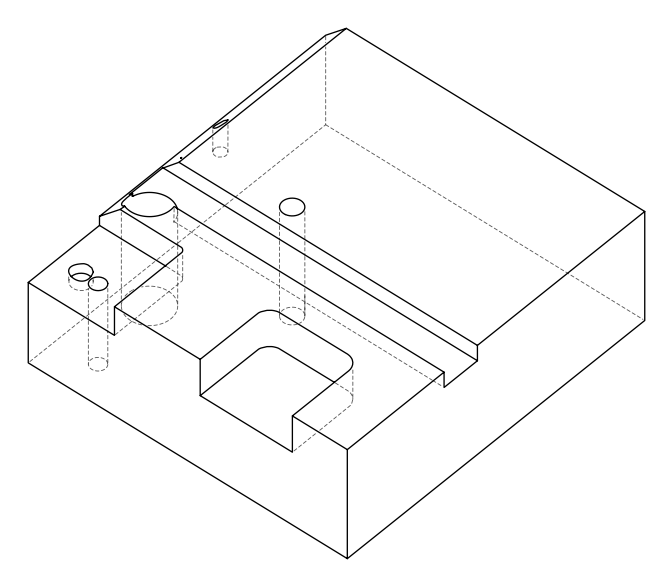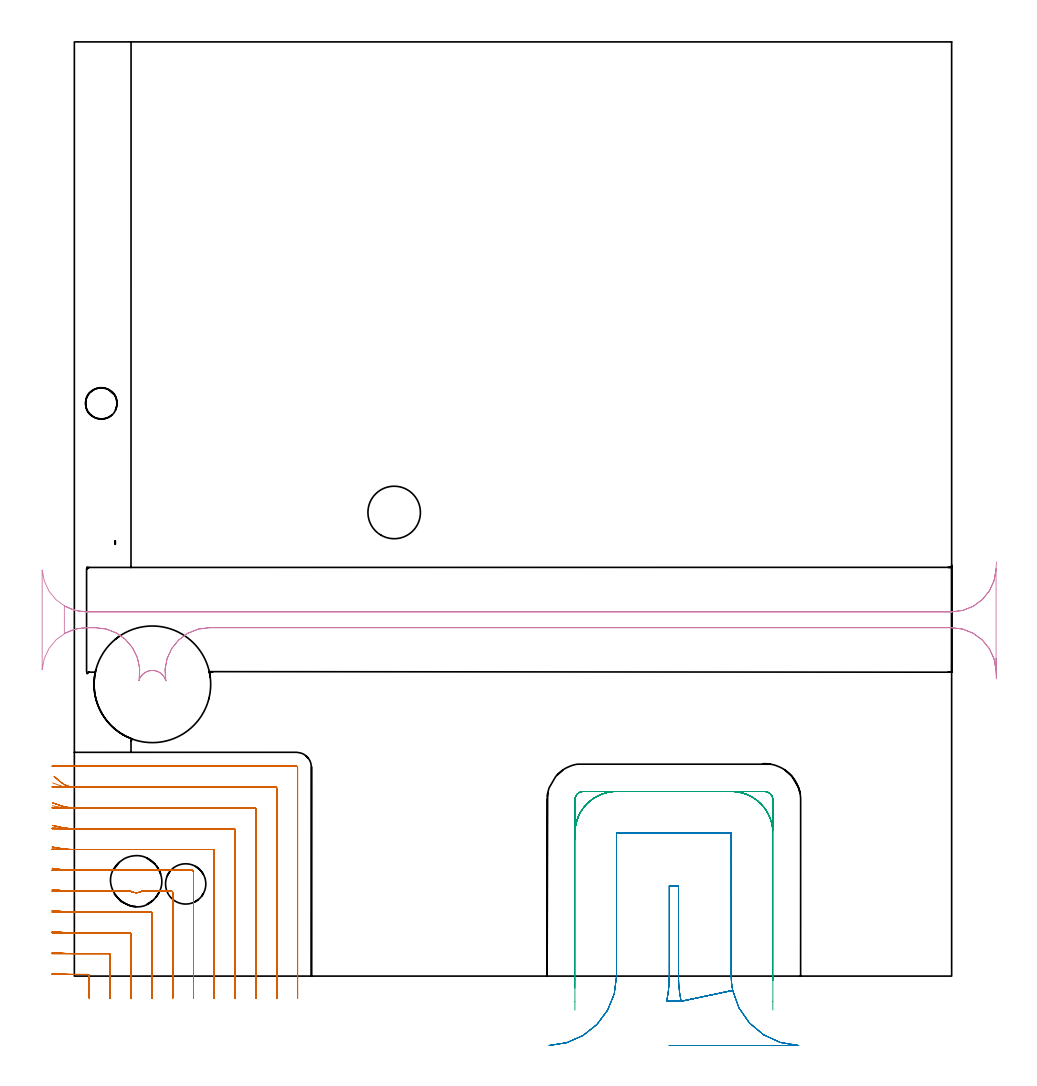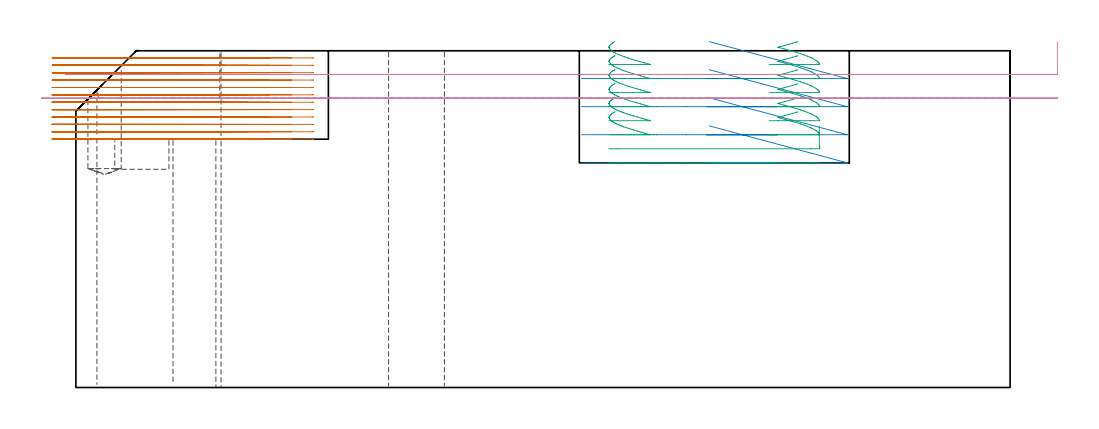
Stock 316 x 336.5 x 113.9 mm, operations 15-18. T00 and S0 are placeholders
(PLAN: 18 operations, 14 tool changes, 56.7 min)
(1 SPOT_DRILL | STEP1HOLE | NXT0321_9005460120000 | 0.04 min | 4192 mm3)
(2 SPOT_DRILL_1 | STEP1HOLE_2 | NXT0321_9005460120000 | 0.05 min | 183 mm3)
(3 SPOT_DRILL_2 | STEP1POCKET | NXT0321_9005460120000 | 0.03 min | 469 mm3)
(4 SPOT_DRILL_3 | STEP1POCKET_1 | NXT0321_9005460120000 | 0.06 min | 3556 mm3)
(5 DRILL_THROUGH_HOLE_INTO_CENTER | STEP1HOLE | NXT0301_065 | 0.33 min | 5286 mm3)
(6 DRILL_TO_ENLARGE_THROUGH_HOLE | STEP1HOLE | NXT0301_106 | 0.34 min | 9296 mm3)
(7 INDEXABLE_INSERT_DRILL_THROUGH_HOLE_FROM_SOLID | STEP1HOLE_1 | NXT0302_036 | 0.47 min | 157752 mm3)
(8 DRILL_BLIND_HOLE_INTO_CENTER | STEP1HOLE_2 | NXT0301_128 | 0.08 min | 1726 mm3)
(9 GUN_DRILL_THROUGH_HOLE | STEP1HOLE_2 | UGT0307_009 | 0.58 min | 10938 mm3)
(10 DRILL_TO_ENLARGE_THROUGH_HOLE_1 | STEP1HOLE_2 | UGT0301_257 | 0.49 min | 19071 mm3)
(11 DRILL_BLIND_HOLE_INTO_CENTER_1 | STEP1POCKET | NXT0301_084 | 0.16 min | 3630 mm3)
(12 DRILL_BLIND_HOLE_INTO_CENTER_2 | STEP1POCKET_1 | NXT0301_128 | 0.06 min | 844 mm3)
(13 MILL_ROUGH_BLIND_HOLE_CONTOUR | STEP1POCKET_1 | NXT0201_013 | Spiral | 0.56 min | 5938 mm3)
(14 AREA_MILL | FG_CHAMFER_SURFACE | UGT0205_001 | 14.23 min | 51178 mm3)
(15 MILL_CORNER_NOTCH_RECTANGULAR | CORNER_NOTCH_RECTANGULAR | NXT0201_013 | Follow Part, ap 2.5, ae 75% | 28.93 min | 191383 mm3)
(16 MILL_RECTANGULAR_POCKET | POCKET_RECTANGULAR_STRAIGHT | UGT0201_021 | Follow Part, ap 12.5, ae 75% | 3.74 min | 252806 mm3)
(17 MILL_SLOT | SLOT_PARTIAL_RECTANGULAR | UGT0201_094 | Follow Part, ap 5, ae 75% | 3.28 min | 9191 mm3)
(18 MILL_RECTANGULAR_SLOT | SLOT_RECTANGULAR | UGT0201_004 | Follow Part, ap 8, ae 75% | 3.23 min | 176171 mm3)
(TOOL NXT0321_9005460120000 | NC Spot Drill, 142deg, 12mm, Carbide, Uncoated | D12 PA142 FL30 Z2)
(TOOL NXT0301_065 | Carbide Drill 9.4mm [860.1-0940-075A1-MM 2214] | D9.4 PA140 FL98 Z2)
(TOOL NXT0301_106 | Carbide Drill 14.5mm [860.1-1450-073A1-MM 2214] | D14.5 PA140 FL83 Z2)
(TOOL NXT0302_036 | Index. Insert Drill 42mm [880-D4200L50-05] | D42 PA176 FL210 Z2)
(TOOL NXT0301_128 | Carbide Drill 12mm [861.1-1200-036A1-GP GC34] | D12 PA150 FL37.4 Z2)
(TOOL UGT0307_009 | Gun Drill 12 mm | D12 PA130 FL24 Z1)
(TOOL UGT0301_257 | Twist Drill 18.9 mm | D18.9 PA118 FL135 Z2)
(TOOL NXT0301_084 | Carbide Drill 11.3mm [860.1-1130-034A1-MM 2214] | D11.3 PA140 FL55 Z2)
(TOOL NXT0201_013 | ENDMILL 10mm | D10 FL30 Z4)
(TOOL UGT0205_001 | Chamfer Mill 20 x 3 x 45 deg. | D20 FL50 Z2)
(TOOL UGT0201_021 | End Mill 50 mm R6 | D50 R6 FL50 Z4)
(TOOL UGT0201_094 | End mill 20 mm | D20 FL38 Z4)
(TOOL UGT0201_004 | End Mill 32 mm | D32 FL53 Z6)
(OP 15 MILL_CORNER_NOTCH_RECTANGULAR)
G17 G21 G94 G90
T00 M6
G54
G17 G0 G90 X5.4 Y-8. S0 M3
G43 Z123.997 H0
Z111.497
G94 G1 Y-5. F250.
Y0.105 F500.
G3 X4.905 Y0.6 R0.5
G1 X-0.088
G2 X-5. Y0.761 R75.
G1 X-7.994 Y0.957 F250.
G0 Z123.997
X12.9 Y-8.
Z111.497
G1 Y-5.
Y7.605 F500.
G3 X12.405 Y8.1 R0.5
G1 X-0.088
G2 X-5. Y8.279 R67.5
G1 X-7.992 Y8.497 F250.
G0 Z123.997
X20.4 Y-8.
Z111.497
G1 Y-5.
Y15.105 F500.
G3 X19.905 Y15.6 R0.5
G1 X-0.088
G2 X-5. Y15.801 R60.
G1 X-7.99 Y16.047 F250.
G0 Z123.997
X27.9 Y-8.
Z111.497
G1 Y-5.
Y22.604 F500.
G3 X27.404 Y23.1 R0.5
G1 X-0.088
G2 X-5. Y23.33 R52.5
G1 X-7.987 Y23.611 F250.
G0 Z123.997
X35.4 Y-8.
Z111.497
G1 Y-5.
Y30.104 F500.
G3 X34.904 Y30.6 R0.5
G1 X24.368
X24.301 Y30.555
G2 X22.775 Y30.081 R4.086
G1 X22.528 Y30.05
X22.312 Y30.051
X21.862 Y30.078
G2 X20.441 Y30.496 R3.912
G1 X20.254 Y30.6
X-0.088
G2 X-5. Y30.869 R45.
G1 X-7.982 Y31.196 F250.
G0 Z123.997
X42.9 Y-8.
Z111.497
G1 Y-5.
Y37.604 F500.
G3 X42.404 Y38.1 R0.5
G1 X23.71
X20.71 F250.
G0 Z123.997
X22.401
Z111.497
G1 X20.901
X-0.088 F500.
G2 X-5. Y38.423 R37.5
G1 X-7.974 Y38.816 F250.
G0 Z123.997
X50.4 Y-8.
Z111.497
G1 Y-5.
Y45.104 F500.
G3 X49.904 Y45.6 R0.5
G1 X-0.088
G2 X-5. Y46.005 R30.
G1 X-7.96 Y46.496 F250.
G0 Z123.997
X57.9 Y-8.
Z111.497
G1 Y-5.
Y52.603 F500.
G3 X57.403 Y53.1 R0.5
G1 X-0.088
G2 X-5. Y53.643 R22.5
G1 X-7.928 Y54.298 F250.
G0 Z123.997
X65.4 Y-8.
Z111.497
G1 Y-5.
Y60.103 F500.
G3 X64.903 Y60.6 R0.5
G1 X-0.088
G2 X-5. Y61.427 R15.
G1 X-7.835 Y62.409 F250.
G0 Z123.997
X72.9 Y-8.
Z111.497
G1 Y-5.
Y67.603 F500.
G3 X72.403 Y68.1 R0.5
G1 X-0.088
G2 X-5. Y69.932 R7.5
G1 X-7.267 Y71.897 F250.
G0 Z123.997
X80.4 Y-8.
Z111.497
G1 Y-5.
Y75.103 F500.
G3 X79.903 Y75.6 R0.5
G1 X-0.088
X-3.088 F250.
G0 Z123.997
X5.4 Y-8.
Z108.997
G1 Y-5.
Y0.105 F500.
G3 X4.905 Y0.6 R0.5
G1 X-0.088
G2 X-5. Y0.761 R75.
G1 X-7.994 Y0.957 F250.
G0 Z123.997
X12.9 Y-8.
Z108.997
G1 Y-5.
Y7.605 F500.
G3 X12.405 Y8.1 R0.5
G1 X-0.088
G2 X-5. Y8.279 R67.5
G1 X-7.992 Y8.497 F250.
G0 Z123.997
X20.4 Y-8.
Z108.997
G1 Y-5.
Y15.105 F500.
G3 X19.905 Y15.6 R0.5
G1 X-0.088
G2 X-5. Y15.801 R60.
G1 X-7.99 Y16.047 F250.
G0 Z123.997
X27.9 Y-8.
Z108.997
G1 Y-5.
Y22.604 F500.
G3 X27.404 Y23.1 R0.5
G1 X-0.088
G2 X-5. Y23.33 R52.5
G1 X-7.987 Y23.611 F250.
G0 Z123.997
X35.4 Y-8.
Z108.997
G1 Y-5.
Y30.104 F500.
G3 X34.904 Y30.6 R0.5
G1 X24.368
X24.301 Y30.555
G2 X22.775 Y30.081 R4.086
G1 X22.528 Y30.05
X22.312 Y30.051
X21.862 Y30.078
G2 X20.441 Y30.496 R3.912
G1 X20.254 Y30.6
X-0.088
G2 X-5. Y30.869 R45.
G1 X-7.982 Y31.196 F250.
G0 Z123.997
X42.9 Y-8.
Z108.997
G1 Y-5.
Y37.604 F500.
G3 X42.404 Y38.1 R0.5
G1 X23.71
X20.71 F250.
G0 Z123.997
X22.401
Z108.997
G1 X20.901
X-0.088 F500.
G2 X-5. Y38.423 R37.5
G1 X-7.974 Y38.816 F250.
G0 Z123.997
X50.4 Y-8.
Z108.997
G1 Y-5.
Y45.104 F500.
G3 X49.904 Y45.6 R0.5
G1 X-0.088
G2 X-5. Y46.005 R30.
G1 X-7.96 Y46.496 F250.
G0 Z123.997
X57.9 Y-8.
Z108.997
G1 Y-5.
Y52.603 F500.
G3 X57.403 Y53.1 R0.5
G1 X-0.088
G2 X-5. Y53.643 R22.5
G1 X-7.928 Y54.298 F250.
G0 Z123.997
X65.4 Y-8.
Z108.997
G1 Y-5.
Y60.103 F500.
G3 X64.903 Y60.6 R0.5
G1 X-0.088
G2 X-5. Y61.427 R15.
G1 X-7.835 Y62.409 F250.
G0 Z123.997
X72.9 Y-8.
Z108.997
G1 Y-5.
Y67.603 F500.
G3 X72.403 Y68.1 R0.5
G1 X-0.088
G2 X-5. Y69.932 R7.5
G1 X-7.267 Y71.897 F250.
G0 Z123.997
X80.4 Y-8.
Z108.997
G1 Y-5.
Y75.103 F500.
G3 X79.903 Y75.6 R0.5
G1 X-0.088
X-3.088 F250.
G0 Z123.997
X5.4 Y-8.
Z106.497
G1 Y-5.
Y0.105 F500.
G3 X4.905 Y0.6 R0.5
G1 X-0.088
G2 X-5. Y0.761 R75.
G1 X-7.994 Y0.957 F250.
G0 Z123.997
X12.9 Y-8.
Z106.497
G1 Y-5.
Y7.605 F500.
G3 X12.405 Y8.1 R0.5
G1 X-0.088
G2 X-5. Y8.279 R67.5
G1 X-7.992 Y8.497 F250.
G0 Z123.997
X20.4 Y-8.
Z106.497
G1 Y-5.
Y15.105 F500.
G3 X19.905 Y15.6 R0.5
G1 X-0.088
G2 X-5. Y15.801 R60.
G1 X-7.99 Y16.047 F250.
G0 Z123.997
X27.9 Y-8.
Z106.497
G1 Y-5.
Y22.604 F500.
G3 X27.404 Y23.1 R0.5
G1 X-0.088
G2 X-5. Y23.33 R52.5
G1 X-7.987 Y23.611 F250.
G0 Z123.997
X35.4 Y-8.
Z106.497
G1 Y-5.
Y30.104 F500.
G3 X34.904 Y30.6 R0.5
G1 X24.368
X24.301 Y30.555
G2 X22.775 Y30.081 R4.243
G1 X22.528 Y30.05
X22.312 Y30.051
X21.862 Y30.078
G2 X20.441 Y30.496 R3.912
G1 X20.254 Y30.6
X-0.088
G2 X-5. Y30.869 R45.
G1 X-7.982 Y31.196 F250.
G0 Z123.997
X42.9 Y-8.
Z106.497
G1 Y-5.
Y37.604 F500.
G3 X42.404 Y38.1 R0.5
G1 X23.71
X20.71 F250.
G0 Z123.997
X22.401
Z106.497
G1 X20.901
X-0.088 F500.
G2 X-5. Y38.423 R37.5
G1 X-7.974 Y38.816 F250.
G0 Z123.997
X50.4 Y-8.
Z106.497
G1 Y-5.
Y45.104 F500.
G3 X49.904 Y45.6 R0.5
G1 X-0.088
G2 X-5. Y46.005 R30.
G1 X-7.96 Y46.496 F250.
G0 Z123.997
X57.9 Y-8.
Z106.497
G1 Y-5.
Y52.603 F500.
G3 X57.403 Y53.1 R0.5
G1 X-0.088
G2 X-5. Y53.643 R22.5
G1 X-7.928 Y54.298 F250.
G0 Z123.997
X65.4 Y-8.
Z106.497
G1 Y-5.
Y60.103 F500.
G3 X64.903 Y60.6 R0.5
G1 X-0.088
G2 X-5. Y61.427 R15.
G1 X-7.835 Y62.409 F250.
G0 Z123.997
X72.9 Y-8.
Z106.497
G1 Y-5.
Y67.603 F500.
G3 X72.403 Y68.1 R0.5
G1 X-0.088
G2 X-5. Y69.932 R7.5
G1 X-7.267 Y71.897 F250.
G0 Z123.997
X80.4 Y-8.
Z106.497
G1 Y-5.
Y75.103 F500.
G3 X79.903 Y75.6 R0.5
G1 X-0.088
X-3.088 F250.
G0 Z123.997
X5.4 Y-8.
Z103.998
G1 Y-5.
Y0.105 F500.
G3 X4.905 Y0.6 R0.5
G1 X-0.088
G2 X-5. Y0.761 R75.
G1 X-7.994 Y0.957 F250.
G0 Z123.997
X12.9 Y-8.
Z103.998
G1 Y-5.
Y7.605 F500.
G3 X12.405 Y8.1 R0.5
G1 X-0.088
G2 X-5. Y8.279 R67.5
G1 X-7.992 Y8.497 F250.
G0 Z123.997
X20.4 Y-8.
Z103.998
G1 Y-5.
Y15.105 F500.
G3 X19.905 Y15.6 R0.5
G1 X-0.088
G2 X-5. Y15.801 R60.
G1 X-7.99 Y16.047 F250.
G0 Z123.997
X27.9 Y-8.
Z103.998
G1 Y-5.
Y22.604 F500.
G3 X27.404 Y23.1 R0.5
G1 X-0.088
G2 X-5. Y23.33 R52.5
G1 X-7.987 Y23.611 F250.
G0 Z123.997
X35.4 Y-8.
Z103.998
G1 Y-5.
Y30.104 F500.
G3 X34.904 Y30.6 R0.5
G1 X24.368
X24.301 Y30.555
G2 X22.775 Y30.081 R4.243
G1 X22.528 Y30.05
X22.312 Y30.051
X21.862 Y30.078
G2 X20.441 Y30.496 R3.912
G1 X20.254 Y30.6
X-0.088
G2 X-5. Y30.869 R45.
G1 X-7.982 Y31.196 F250.
G0 Z123.997
X42.9 Y-8.
Z103.998
G1 Y-5.
Y37.604 F500.
G3 X42.404 Y38.1 R0.5
G1 X23.71
X20.71 F250.
G0 Z123.997
X22.401
Z103.998
G1 X20.901
X-0.088 F500.
G2 X-5. Y38.423 R37.5
G1 X-7.974 Y38.816 F250.
G0 Z123.997
X50.4 Y-8.
Z103.998
G1 Y-5.
Y45.104 F500.
G3 X49.904 Y45.6 R0.5
G1 X-0.088
G2 X-5. Y46.005 R30.
G1 X-7.96 Y46.496 F250.
G0 Z123.997
X57.9 Y-8.
Z103.998
G1 Y-5.
Y52.603 F500.
G3 X57.403 Y53.1 R0.5
G1 X-0.088
G2 X-5. Y53.643 R22.5
G1 X-7.928 Y54.298 F250.
G0 Z123.997
X65.4 Y-8.
Z103.998
G1 Y-5.
Y60.103 F500.
G3 X64.903 Y60.6 R0.5
G1 X-0.088
G2 X-5. Y61.427 R15.
G1 X-7.835 Y62.409 F250.
G0 Z123.997
X72.9 Y-8.
Z103.998
G1 Y-5.
Y67.603 F500.
G3 X72.403 Y68.1 R0.5
G1 X-0.088
G2 X-5. Y69.932 R7.5
G1 X-7.267 Y71.897 F250.
G0 Z123.997
X80.4 Y-8.
Z103.998
G1 Y-5.
Y75.103 F500.
G3 X79.903 Y75.6 R0.5
G1 X-0.088
X-3.088 F250.
G0 Z123.997
X5.4 Y-8.
Z101.498
G1 Y-5.
Y0.105 F500.
G3 X4.905 Y0.6 R0.5
G1 X-2.409
G2 X-5. Y0.645 R75.
G1 X-7.998 Y0.748 F250.
G0 Z123.997
X12.9 Y-8.
Z101.498
G1 Y-5.
Y7.605 F500.
G3 X12.405 Y8.1 R0.5
G1 X-2.409
G2 X-5. Y8.15 R67.5
G1 X-7.998 Y8.265 F250.
G0 Z123.997
X20.4 Y-8.
Z101.498
G1 Y-5.
Y15.105 F500.
G3 X19.905 Y15.6 R0.5
G1 X-2.409
G2 X-5. Y15.656 R60.
G1 X-7.997 Y15.786 F250.
G0 Z123.997
X27.9 Y-8.
Z101.498
G1 Y-5.
Y22.604 F500.
G3 X27.404 Y23.1 R0.5
G1 X-2.409
G2 X-5. Y23.164 R52.5
G1 X-7.996 Y23.312 F250.
G0 Z123.997
X35.4 Y-8.
Z101.498
G1 Y-5.
Y30.104 F500.
G3 X34.904 Y30.6 R0.5
G1 X24.368
X24.301 Y30.555
X24.168 Y30.491
X23.646 Y30.276
X23.496 Y30.216
X23.222 Y30.156
X22.775 Y30.081
G2 X21.39 Y30.152 R4.027
G1 X20.953 Y30.279
X20.709 Y30.362
X20.441 Y30.496
X20.254 Y30.6
X-2.409
G2 X-5. Y30.675 R45.
G1 X-7.995 Y30.847 F250.
G0 Z123.997
X42.9 Y-8.
Z101.498
G1 Y-5.
Y37.604 F500.
G3 X42.404 Y38.1 R0.5
G1 X23.71
X20.71 F250.
G0 Z123.997
X22.401
Z101.498
G1 X20.901
X-2.409 F500.
G2 X-5. Y38.19 R37.5
G1 X-7.993 Y38.397 F250.
G0 Z123.997
X50.4 Y-8.
Z101.498
G1 Y-5.
Y45.104 F500.
G3 X49.904 Y45.6 R0.5
G1 X-2.409
G2 X-5. Y45.712 R30.
G1 X-7.989 Y45.971 F250.
G0 Z123.997
X57.9 Y-8.
Z101.498
G1 Y-5.
Y52.603 F500.
G3 X57.403 Y53.1 R0.5
G1 X-2.409
G2 X-5. Y53.25 R22.5
G1 X-7.98 Y53.595 F250.
G0 Z123.997
X65.4 Y-8.
Z101.498
G1 Y-5.
Y60.103 F500.
G3 X64.903 Y60.6 R0.5
G1 X-2.409
G2 X-5. Y60.825 R15.
G1 X-7.955 Y61.344 F250.
G0 Z123.997
X72.9 Y-8.
Z101.498
G1 Y-5.
Y67.603 F500.
G3 X72.403 Y68.1 R0.5
G1 X-2.409
G2 X-5. Y68.562 R7.5
G1 X-7.815 Y69.598 F250.
G0 Z123.997
X80.4 Y-8.
Z101.498
G1 Y-5.
Y75.103 F500.
G3 X79.903 Y75.6 R0.5
G1 X-2.409
X-5.409 F250.
G0 Z123.997
X5.4 Y-8.
Z98.998
G1 Y-5.
Y0.105 F500.
G3 X4.905 Y0.6 R0.5
G1 X-4.647
X-5. Y0.601
X-8. Y0.615 F250.
G0 Z123.997
X12.9 Y-8.
Z98.998
G1 Y-5.
Y7.605 F500.
G3 X12.405 Y8.1 R0.5
G1 X-4.647
X-5. Y8.101
X-8. Y8.117 F250.
G0 Z123.997
X20.4 Y-8.
Z98.998
G1 Y-5.
Y15.105 F500.
G3 X19.905 Y15.6 R0.5
G1 X-4.647
G2 X-5. Y15.601 R60.
G1 X-8. Y15.619 F250.
G0 Z123.997
X27.9 Y-8.
Z98.998
G1 Y-5.
Y22.604 F500.
G3 X27.404 Y23.1 R0.5
G1 X-4.647
G2 X-5. Y23.101 R52.5
G1 X-8. Y23.121 F250.
G0 Z123.997
X35.4 Y-8.
Z98.998
G1 Y-5.
Y30.104 F500.
G3 X34.904 Y30.6 R0.5
G1 X24.368
X24.301 Y30.555
X24.168 Y30.491
X23.646 Y30.276
X23.496 Y30.216
X23.222 Y30.156
X22.775 Y30.081
G2 X21.39 Y30.152 R4.027
G1 X20.953 Y30.279
X20.709 Y30.362
X20.441 Y30.496
X20.254 Y30.6
X-4.647
G2 X-5. Y30.601 R45.
G1 X-8. Y30.625 F250.
G0 Z123.997
X42.9 Y-8.
Z98.998
G1 Y-5.
Y37.604 F500.
G3 X42.404 Y38.1 R0.5
G1 X23.71
X20.71 F250.
G0 Z123.997
X22.401
Z98.998
G1 X20.901
X-4.647 F500.
G2 X-5. Y38.102 R37.5
G1 X-8. Y38.13 F250.
G0 Z123.997
X50.4 Y-8.
Z98.998
G1 Y-5.
Y45.104 F500.
G3 X49.904 Y45.6 R0.5
G1 X-4.647
G2 X-5. Y45.602 R30.
G1 X-8. Y45.637 F250.
G0 Z123.997
X57.9 Y-8.
Z98.998
G1 Y-5.
Y52.603 F500.
G3 X57.403 Y53.1 R0.5
G1 X-4.647
G2 X-5. Y53.103 R22.5
G1 X-8. Y53.15 F250.
G0 Z123.997
X65.4 Y-8.
Z98.998
G1 Y-5.
Y60.103 F500.
G3 X64.903 Y60.6 R0.5
G1 X-4.647
G2 X-5. Y60.604 R15.
G1 X-7.999 Y60.675 F250.
G0 Z123.997
X72.9 Y-8.
Z98.998
G1 Y-5.
Y67.603 F500.
G3 X72.403 Y68.1 R0.5
G1 X-4.647
G2 X-5. Y68.108 R7.5
G1 X-7.997 Y68.25 F250.
G0 Z123.997
X80.4 Y-8.
Z98.998
G1 Y-5.
Y75.103 F500.
G3 X79.903 Y75.6 R0.5
G1 X-4.647
X-7.647 F250.
G0 Z123.997
X5.4 Y-8.
Z96.499
G1 Y-5.
Y0.105 F500.
G3 X4.905 Y0.6 R0.5
G1 X-5.
X-8. F250.
G0 Z123.997
X12.9 Y-8.
Z96.499
G1 Y-5.
Y7.605 F500.
G3 X12.405 Y8.1 R0.5
G1 X-5.
X-8. F250.
G0 Z123.997
X20.4 Y-8.
Z96.499
G1 Y-5.
Y15.105 F500.
G3 X19.905 Y15.6 R0.5
G1 X-5.
X-8. F250.
G0 Z123.997
X27.9 Y-8.
Z96.499
G1 Y-5.
Y22.604 F500.
G3 X27.404 Y23.1 R0.5
G1 X-5.
X-8. F250.
G0 Z123.997
X35.4 Y-8.
Z96.499
G1 Y-5.
Y30.104 F500.
G3 X34.904 Y30.6 R0.5
G1 X24.367
X24.298 Y30.553
X24.168 Y30.491
X23.626 Y30.268
X23.496 Y30.216
X23.222 Y30.156
X22.775 Y30.081
G2 X21.39 Y30.152 R4.027
G1 X20.953 Y30.279
X20.71 Y30.361
X20.433 Y30.501
X20.254 Y30.6
X-5.
X-8. F250.
G0 Z123.997
X42.9 Y-8.
Z96.499
G1 Y-5.
Y37.604 F500.
G3 X42.404 Y38.1 R0.5
G1 X23.71
X20.71 F250.
G0 Z123.997
X22.401
Z96.499
G1 X20.901
X-5. F500.
X-8. F250.
G0 Z123.997
X50.4 Y-8.
Z96.499
G1 Y-5.
Y45.104 F500.
G3 X49.904 Y45.6 R0.5
G1 X-5.
X-8. F250.
G0 Z123.997
X57.9 Y-8.
Z96.499
G1 Y-5.
Y52.603 F500.
G3 X57.404 Y53.1 R0.5
G1 X-5.
X-8. F250.
G0 Z123.997
X65.4 Y-8.
Z96.499
G1 Y-5.
Y60.103 F500.
G3 X64.903 Y60.6 R0.5
G1 X-5.
X-8. F250.
G0 Z123.997
X72.9 Y-8.
Z96.499
G1 Y-5.
Y67.603 F500.
G3 X72.403 Y68.1 R0.5
G1 X-5.
X-8. F250.
G0 Z123.997
X80.4 Y-8.
Z96.499
G1 Y-5.
Y75.103 F500.
G3 X79.903 Y75.6 R0.5
G1 X-5.
X-8. F250.
G0 Z123.997
X5.4 Y-8.
Z93.999
G1 Y-5.
Y0.105 F500.
G3 X4.905 Y0.6 R0.5
G1 X-5.
X-8. F250.
G0 Z123.997
X12.9 Y-8.
Z93.999
G1 Y-5.
Y7.605 F500.
G3 X12.405 Y8.1 R0.5
G1 X-5.
X-8. F250.
G0 Z123.997
X20.4 Y-8.
Z93.999
G1 Y-5.
Y15.105 F500.
G3 X19.905 Y15.6 R0.5
G1 X-5.
X-8. F250.
G0 Z123.997
X27.9 Y-8.
Z93.999
G1 Y-5.
Y22.604 F500.
G3 X27.404 Y23.1 R0.5
G1 X-5.
X-8. F250.
G0 Z123.997
X35.4 Y-8.
Z93.999
G1 Y-5.
Y30.104 F500.
G3 X34.904 Y30.6 R0.5
G1 X24.367
X24.168 Y30.491
X23.626 Y30.268
X23.496 Y30.216
X23.222 Y30.156
X22.775 Y30.081
G2 X21.39 Y30.152 R4.027
G1 X20.953 Y30.279
X20.71 Y30.361
X20.433 Y30.501
X20.254 Y30.6
X-5.
X-8. F250.
G0 Z123.997
X42.9 Y-8.
Z93.999
G1 Y-5.
Y37.604 F500.
G3 X42.404 Y38.1 R0.5
G1 X23.71
X20.71 F250.
G0 Z123.997
X22.401
Z93.999
G1 X20.901
X-5. F500.
X-8. F250.
G0 Z123.997
X50.4 Y-8.
Z93.999
G1 Y-5.
Y45.104 F500.
G3 X49.904 Y45.6 R0.5
G1 X-5.
X-8. F250.
G0 Z123.997
X57.9 Y-8.
Z93.999
G1 Y-5.
Y52.603 F500.
G3 X57.403 Y53.1 R0.5
G1 X-5.
X-8. F250.
G0 Z123.997
X65.4 Y-8.
Z93.999
G1 Y-5.
Y60.103 F500.
G3 X64.903 Y60.6 R0.5
G1 X-5.
X-8. F250.
G0 Z123.997
X72.9 Y-8.
Z93.999
G1 Y-5.
Y67.603 F500.
G3 X72.403 Y68.1 R0.5
G1 X-5.
X-8. F250.
G0 Z123.997
X80.4 Y-8.
Z93.999
G1 Y-5.
Y75.103 F500.
G3 X79.903 Y75.6 R0.5
G1 X-5.
X-8. F250.
G0 Z123.997
X5.4 Y-8.
Z91.499
G1 Y-5.
Y0.105 F500.
G3 X4.905 Y0.6 R0.5
G1 X-5.
X-8. F250.
G0 Z123.997
X12.9 Y-8.
Z91.499
G1 Y-5.
Y7.605 F500.
G3 X12.405 Y8.1 R0.5
G1 X-5.
X-8. F250.
G0 Z123.997
X20.4 Y-8.
Z91.499
G1 Y-5.
Y15.105 F500.
G3 X19.905 Y15.6 R0.5
G1 X-5.
X-8. F250.
G0 Z123.997
X27.9 Y-8.
Z91.499
G1 Y-5.
Y22.604 F500.
G3 X27.404 Y23.1 R0.5
G1 X-5.
X-8. F250.
G0 Z123.997
X35.4 Y-8.
Z91.499
G1 Y-5.
Y30.104 F500.
G3 X34.904 Y30.6 R0.5
G1 X24.368
X24.301 Y30.555
X24.168 Y30.491
X23.646 Y30.276
X23.496 Y30.216
X23.222 Y30.156
X22.775 Y30.081
G2 X21.39 Y30.152 R4.027
G1 X20.953 Y30.279
X20.709 Y30.362
X20.441 Y30.496
X20.254 Y30.6
X-5.
X-8. F250.
G0 Z123.997
X42.9 Y-8.
Z91.499
G1 Y-5.
Y37.604 F500.
G3 X42.404 Y38.1 R0.5
G1 X23.71
X20.71 F250.
G0 Z123.997
X22.401
Z91.499
G1 X20.901
X-5. F500.
X-8. F250.
G0 Z123.997
X50.4 Y-8.
Z91.499
G1 Y-5.
Y45.104 F500.
G3 X49.904 Y45.6 R0.5
G1 X-5.
X-8. F250.
G0 Z123.997
X57.9 Y-8.
Z91.499
G1 Y-5.
Y52.603 F500.
G3 X57.403 Y53.1 R0.5
G1 X-5.
X-8. F250.
G0 Z123.997
X65.4 Y-8.
Z91.499
G1 Y-5.
Y60.103 F500.
G3 X64.903 Y60.6 R0.5
G1 X-5.
X-8. F250.
G0 Z123.997
X72.9 Y-8.
Z91.499
G1 Y-5.
Y67.603 F500.
G3 X72.403 Y68.1 R0.5
G1 X-5.
X-8. F250.
G0 Z123.997
X80.4 Y-8.
Z91.499
G1 Y-5.
Y75.103 F500.
G3 X79.903 Y75.6 R0.5
G1 X-5.
X-8. F250.
G0 Z123.997
X5.4 Y-8.
Z88.999
G1 Y-5.
Y0.105 F500.
G3 X4.905 Y0.6 R0.5
G1 X-5.
X-8. F250.
G0 Z123.997
X12.9 Y-8.
Z88.999
G1 Y-5.
Y7.605 F500.
G3 X12.405 Y8.1 R0.5
G1 X-5.
X-8. F250.
G0 Z123.997
X20.4 Y-8.
Z88.999
G1 Y-5.
Y15.105 F500.
G3 X19.905 Y15.6 R0.5
G1 X-5.
X-8. F250.
G0 Z123.997
X27.9 Y-8.
Z88.999
G1 Y-5.
Y22.604 F500.
G3 X27.404 Y23.1 R0.5
G1 X-5.
X-8. F250.
G0 Z123.997
X35.4 Y-8.
Z88.999
G1 Y-5.
Y30.104 F500.
G3 X34.904 Y30.6 R0.5
G1 X24.368
X24.301 Y30.555
X24.168 Y30.491
X23.646 Y30.276
X23.496 Y30.216
X23.222 Y30.156
X22.775 Y30.081
G2 X21.39 Y30.152 R4.027
G1 X20.953 Y30.279
X20.709 Y30.362
X20.441 Y30.496
X20.254 Y30.6
X-5.
X-8. F250.
G0 Z123.997
X42.9 Y-8.
Z88.999
G1 Y-5.
Y37.604 F500.
G3 X42.404 Y38.1 R0.5
G1 X23.71
X20.71 F250.
G0 Z123.997
X22.401
Z88.999
G1 X20.901
X-5. F500.
X-8. F250.
G0 Z123.997
X50.4 Y-8.
Z88.999
G1 Y-5.
Y45.104 F500.
G3 X49.904 Y45.6 R0.5
G1 X-5.
X-8. F250.
G0 Z123.997
X57.9 Y-8.
Z88.999
G1 Y-5.
Y52.603 F500.
G3 X57.403 Y53.1 R0.5
G1 X-5.
X-8. F250.
G0 Z123.997
X65.4 Y-8.
Z88.999
G1 Y-5.
Y60.103 F500.
G3 X64.903 Y60.6 R0.5
G1 X-5.
X-8. F250.
G0 Z123.997
X72.9 Y-8.
Z88.999
G1 Y-5.
Y67.603 F500.
G3 X72.403 Y68.1 R0.5
G1 X-5.
X-8. F250.
G0 Z123.997
X80.4 Y-8.
Z88.999
G1 Y-5.
Y75.103 F500.
G3 X79.903 Y75.6 R0.5
G1 X-5.
X-8. F250.
G0 Z123.997
X5.4 Y-8.
Z86.5
G1 Y-5.
Y0.105 F500.
G3 X4.905 Y0.6 R0.5
G1 X-5.
X-8. F250.
G0 Z123.997
X12.9 Y-8.
Z86.5
G1 Y-5.
Y7.605 F500.
G3 X12.405 Y8.1 R0.5
G1 X-5.
X-8. F250.
G0 Z123.997
X20.4 Y-8.
Z86.5
G1 Y-5.
Y15.105 F500.
G3 X19.905 Y15.6 R0.5
G1 X-5.
X-8. F250.
G0 Z123.997
X27.9 Y-8.
Z86.5
G1 Y-5.
Y22.604 F500.
G3 X27.404 Y23.1 R0.5
G1 X-5.
X-8. F250.
G0 Z123.997
X35.4 Y-8.
Z86.5
G1 Y-5.
Y30.104 F500.
G3 X34.904 Y30.6 R0.5
G1 X24.368
X24.301 Y30.555
X24.168 Y30.491
X23.648 Y30.277
X23.495 Y30.216
X23.222 Y30.156
X22.775 Y30.081
G2 X21.39 Y30.152 R4.027
G1 X20.953 Y30.279
X20.709 Y30.362
X20.441 Y30.496
X20.254 Y30.6
X-5.
X-8. F250.
G0 Z123.997
X42.9 Y-8.
Z86.5
G1 Y-5.
Y37.604 F500.
G3 X42.404 Y38.1 R0.5
G1 X23.71
X20.71 F250.
G0 Z123.997
X22.401
Z86.5
G1 X20.901
X-5. F500.
X-8. F250.
G0 Z123.997
X50.4 Y-8.
Z86.5
G1 Y-5.
Y45.104 F500.
G3 X49.904 Y45.6 R0.5
G1 X-5.
X-8. F250.
G0 Z123.997
X57.9 Y-8.
Z86.5
G1 Y-5.
Y52.603 F500.
G3 X57.403 Y53.1 R0.5
G1 X-5.
X-8. F250.
G0 Z123.997
X65.4 Y-8.
Z86.5
G1 Y-5.
Y60.103 F500.
G3 X64.903 Y60.6 R0.5
G1 X-5.
X-8. F250.
G0 Z123.997
X72.9 Y-8.
Z86.5
G1 Y-5.
Y67.603 F500.
G3 X72.403 Y68.1 R0.5
G1 X-5.
X-8. F250.
G0 Z123.997
X80.4 Y-8.
Z86.5
G1 Y-5.
Y75.103 F500.
G3 X79.903 Y75.6 R0.5
G1 X-5.
X-8. F250.
G0 Z123.997
X5.4 Y-8.
Z84.
G1 Y-5.
Y0.105 F500.
G3 X4.905 Y0.6 R0.5
G1 X-5.
X-8. F250.
G0 Z123.997
X12.9 Y-8.
Z84.
G1 Y-5.
Y7.605 F500.
G3 X12.405 Y8.1 R0.5
G1 X-5.
X-8. F250.
G0 Z123.997
X20.4 Y-8.
Z84.
G1 Y-5.
Y15.105 F500.
G3 X19.905 Y15.6 R0.5
G1 X-5.
X-8. F250.
G0 Z123.997
X27.9 Y-8.
Z84.
G1 Y-5.
Y22.604 F500.
G3 X27.404 Y23.1 R0.5
G1 X-5.
X-8. F250.
G0 Z123.997
X35.4 Y-8.
Z84.
G1 Y-5.
Y30.104 F500.
G3 X34.904 Y30.6 R0.5
G1 X24.368
X24.301 Y30.555
G2 X22.775 Y30.081 R4.155
G1 X22.528 Y30.05
X22.312 Y30.051
X21.862 Y30.078
G2 X20.441 Y30.496 R3.912
G1 X20.254 Y30.6
X-5.
X-8. F250.
G0 Z123.997
X42.9 Y-8.
Z84.
G1 Y-5.
Y37.604 F500.
G3 X42.404 Y38.1 R0.5
G1 X23.71
X20.71 F250.
G0 Z123.997
X22.401
Z84.
G1 X20.901
X-5. F500.
X-8. F250.
G0 Z123.997
X50.4 Y-8.
Z84.
G1 Y-5.
Y45.104 F500.
G3 X49.904 Y45.6 R0.5
G1 X-5.
X-8. F250.
G0 Z123.997
X57.9 Y-8.
Z84.
G1 Y-5.
Y52.603 F500.
G3 X57.403 Y53.1 R0.5
G1 X-5.
X-8. F250.
G0 Z123.997
X65.4 Y-8.
Z84.
G1 Y-5.
Y60.103 F500.
G3 X64.903 Y60.6 R0.5
G1 X-5.
X-8. F250.
G0 Z123.997
X72.9 Y-8.
Z84.
G1 Y-5.
Y67.603 F500.
G3 X72.403 Y68.1 R0.5
G1 X-5.
X-8. F250.
G0 Z123.997
X80.4 Y-8.
Z84.
G1 Y-5.
Y75.103 F500.
G3 X79.903 Y75.6 R0.5
G1 X-5.
X-8. F250.
G0 Z123.997
M5
M2
(OP 16 MILL_RECTANGULAR_POCKET)
G17 G21 G94 G90
T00 M6
G54
G17 G0 G90 X214.256 Y-25. S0 M3
G43 Z123.997 H0
Z116.996
G94 G1 X260.893 Z104.5 F250.
Y-24.99 Z104.497
G2 X237.138 Y-5.157 R25. F500.
G1 X218.546 Y-9.077
G3 X213.354 Y-9.077 R19.
X214.3 Y0. R44.
G1 Y3.28
Y32.5 F388.
X215.08
X217.6 F500.
Y0.
G3 X218.546 Y-9.077 R44.
G1 X237.138 Y-5.157
G2 X236.6 Y0. R25.
G1 Y41.643
Y51.5 F388.
X236.457
X206.457 F500.
X196.457 F392.
X195.3 F500.
Y0.
G2 X171.007 Y-24.99 R25.
G0 X214.256 Y-25. Z107.497
G1 X260.893 Z95.001 F250.
Y-24.99 Z94.998
G2 X237.138 Y-5.157 R25. F500.
G1 X218.546 Y-9.077
G3 X213.354 Y-9.077 R19.
X214.3 Y0. R44.
G1 Y3.28
Y32.5 F384.
X215.08
X217.6 F500.
Y0.
G3 X218.546 Y-9.077 R44.
G1 X237.138 Y-5.157
G2 X236.6 Y0. R25.
G1 Y31.643
Y41.643 F448.
Y51.5 F352.
X236.457
X206.457 F500.
X196.457 F367.
X195.3 F500.
Y0.
G2 X171.007 Y-24.99 R25.
G0 X214.256 Y-25. Z97.998
G1 X260.893 Z85.502 F250.
Y-24.99 Z85.499
G2 X237.138 Y-5.157 R25. F500.
G1 X218.546 Y-9.077
G3 X213.354 Y-9.077 R19.
X214.3 Y0. R44.
G1 Y3.28
Y32.5 F384.
X215.08
X217.6 F500.
Y0.
G3 X218.546 Y-9.077 R44.
G1 X237.138 Y-5.157
G2 X236.6 Y0. R25.
G1 Y31.643
Y41.643 F448.
Y51.5 F353.
X236.457
X206.457 F500.
X196.457 F368.
X195.3 F500.
Y0.
G2 X171.007 Y-24.99 R25.
G0 X214.256 Y-25. Z88.499
G1 X260.893 Z76.003 F250.
Y-24.99 Z76.
G2 X237.138 Y-5.157 R25. F500.
G1 X218.546 Y-9.077
G3 X213.354 Y-9.077 R19.
X214.3 Y0. R44.
G1 Y3.28
Y32.5 F384.
X215.08
X217.6 F500.
Y0.
G3 X218.546 Y-9.077 R44.
G1 X237.138 Y-5.157
G2 X236.6 Y0. R25.
G1 Y31.643
Y41.643 F448.
Y51.5 F353.
X236.457
X206.457 F500.
X196.457 F368.
X195.3 F500.
Y0.
G2 X171.007 Y-24.99 R25.
G0 Z123.997
M5
M2
(OP 17 MILL_SLOT)
G17 G21 G94 G90
T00 M6
G54
G17 G0 G90 X244.233 Y64.393 S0 M3
G43 Z123.997 H0
Z116.996
G94 G1 X243.783 Y64.668 Z116.855 F250.
X242.425 Y65.323 Z116.451
X241.009 Y65.839 Z116.047
X239.549 Y66.211 Z115.643
X238.058 Y66.435 Z115.24
X237.51 Y66.47 Z115.092
X237.512 Y66.5 Z115.084
X237.51 Y66.47 Z115.076
X238.058 Y66.435 Z114.929
X239.549 Y66.211 Z114.525
X241.009 Y65.839 Z114.121
X242.425 Y65.323 Z113.718
X243.783 Y64.668 Z113.314
X245.068 Y63.882 Z112.91
X246.269 Y62.971 Z112.506
X247.373 Y61.945 Z112.102
X248.369 Y60.814 Z111.698
X248.695 Y60.372 Z111.551
X249.019 Y59.929 Z111.404
X249.794 Y58.651 Z111.004
X250.44 Y57.303 Z110.603
X250.948 Y55.898 Z110.203
X251.314 Y54.449 Z109.802
X251.536 Y52.971 Z109.402
X251.57 Y52.423 Z109.255
X251.6 Y52.425 Z109.247
Y63.5 F500.
G3 X248.6 Y66.5 R3.
G1 X237.512
X234.512 F250.
G0 X244.219 Y64.401 Z112.247
G1 X243.783 Y64.668 Z112.11
X242.425 Y65.323 Z111.706
X241.009 Y65.839 Z111.302
X239.549 Y66.211 Z110.898
X238.058 Y66.435 Z110.495
X237.51 Y66.47 Z110.347
X237.512 Y66.5 Z110.339
X237.51 Y66.47 Z110.331
X238.058 Y66.435 Z110.184
X239.549 Y66.211 Z109.78
X241.009 Y65.839 Z109.376
X242.425 Y65.323 Z108.973
X243.783 Y64.668 Z108.569
X245.068 Y63.882 Z108.165
X246.269 Y62.971 Z107.761
X247.373 Y61.945 Z107.357
X248.369 Y60.814 Z106.953
X248.695 Y60.372 Z106.806
X249.019 Y59.927 Z106.659
X249.794 Y58.646 Z106.258
X250.439 Y57.295 Z105.856
X250.947 Y55.886 Z105.455
X251.314 Y54.435 Z105.054
X251.536 Y52.954 Z104.653
X251.57 Y52.405 Z104.505
X251.6 Y52.406 Z104.497
Y63.5 F500.
G3 X248.6 Y66.5 R3.
G1 X237.512
X234.512 F250.
G0 X244.219 Y64.401 Z107.497
G1 X243.783 Y64.668 Z107.36
X242.425 Y65.323 Z106.956
X241.009 Y65.839 Z106.553
X239.549 Y66.211 Z106.149
X238.058 Y66.435 Z105.745
X237.51 Y66.47 Z105.598
X237.512 Y66.5 Z105.59
X237.51 Y66.47 Z105.582
X238.058 Y66.435 Z105.435
X239.549 Y66.211 Z105.031
X241.009 Y65.839 Z104.627
X242.425 Y65.323 Z104.223
X243.783 Y64.668 Z103.819
X245.068 Y63.882 Z103.415
X246.269 Y62.971 Z103.012
X247.373 Y61.945 Z102.608
X248.369 Y60.814 Z102.204
X248.695 Y60.372 Z102.057
X249.019 Y59.927 Z101.909
X249.794 Y58.646 Z101.508
X250.439 Y57.295 Z101.107
X250.947 Y55.886 Z100.706
X251.314 Y54.435 Z100.304
X251.536 Y52.954 Z99.903
X251.57 Y52.405 Z99.756
X251.6 Y52.406 Z99.748
Y63.5 F500.
G3 X248.6 Y66.5 R3.
G1 X237.512
X234.512 F250.
G0 X244.228 Y64.396 Z102.748
G1 X243.783 Y64.668 Z102.608
X242.425 Y65.323 Z102.204
X241.009 Y65.839 Z101.8
X239.549 Y66.211 Z101.396
X238.058 Y66.435 Z100.992
X237.51 Y66.47 Z100.845
X237.512 Y66.5 Z100.837
X237.51 Y66.47 Z100.829
X238.058 Y66.435 Z100.682
X239.549 Y66.211 Z100.278
X241.009 Y65.839 Z99.874
X242.425 Y65.323 Z99.471
X243.783 Y64.668 Z99.067
X245.068 Y63.882 Z98.663
X246.269 Y62.971 Z98.259
X247.373 Y61.945 Z97.855
X248.369 Y60.814 Z97.451
X248.695 Y60.372 Z97.304
X249.019 Y59.928 Z97.157
X249.794 Y58.649 Z96.756
X250.439 Y57.3 Z96.356
X250.948 Y55.894 Z95.955
X251.314 Y54.444 Z95.554
X251.536 Y52.965 Z95.153
X251.57 Y52.417 Z95.006
X251.6 Y52.418 Z94.998
Y63.5 F500.
G3 X248.6 Y66.5 R3.
G1 X237.512
X234.512 F250.
G0 X244.228 Y64.396 Z97.998
G1 X243.783 Y64.668 Z97.858
X242.425 Y65.323 Z97.454
X241.009 Y65.839 Z97.051
X239.549 Y66.211 Z96.647
X238.058 Y66.435 Z96.243
X237.51 Y66.47 Z96.096
X237.512 Y66.5 Z96.088
X237.51 Y66.47 Z96.08
X238.058 Y66.435 Z95.932
X239.549 Y66.211 Z95.529
X241.009 Y65.839 Z95.125
X242.425 Y65.323 Z94.721
X243.783 Y64.668 Z94.317
X245.068 Y63.882 Z93.913
X246.269 Y62.971 Z93.509
X247.373 Y61.945 Z93.106
X248.369 Y60.814 Z92.702
X248.695 Y60.372 Z92.555
X249.019 Y59.928 Z92.407
X249.794 Y58.649 Z92.007
X250.439 Y57.3 Z91.606
X250.948 Y55.894 Z91.205
X251.314 Y54.444 Z90.805
X251.536 Y52.965 Z90.404
X251.57 Y52.417 Z90.257
X251.6 Y52.418 Z90.249
Y63.5 F500.
G3 X248.6 Y66.5 R3.
G1 X237.512
X234.512 F250.
G0 X244.228 Y64.396 Z93.249
G1 X243.783 Y64.668 Z93.109
X242.425 Y65.323 Z92.705
X241.009 Y65.839 Z92.301
X239.549 Y66.211 Z91.897
X238.058 Y66.435 Z91.494
X237.51 Y66.47 Z91.346
X237.512 Y66.5 Z91.338
X237.51 Y66.47 Z91.33
X238.058 Y66.435 Z91.183
X239.549 Y66.211 Z90.779
X241.009 Y65.839 Z90.376
X242.425 Y65.323 Z89.972
X243.783 Y64.668 Z89.568
X245.068 Y63.882 Z89.164
X246.269 Y62.971 Z88.76
X247.373 Y61.945 Z88.356
X248.369 Y60.814 Z87.953
X248.695 Y60.372 Z87.805
X249.019 Y59.928 Z87.658
X249.794 Y58.649 Z87.257
X250.439 Y57.3 Z86.857
X250.948 Y55.893 Z86.456
X251.314 Y54.443 Z86.055
X251.536 Y52.964 Z85.654
X251.57 Y52.416 Z85.507
X251.6 Y52.417 Z85.499
Y63.5 F500.
G3 X248.6 Y66.5 R3.
G1 X237.512
X234.512 F250.
G0 Z123.997
X182.356 Y59.06
Z116.996
G1 X181.856 Y58.172 Z116.723
X181.629 Y57.672 Z116.576
X181.403 Y57.163 Z116.427
X180.924 Y55.784 Z116.036
X180.577 Y54.367 Z115.645
X180.365 Y52.923 Z115.254
X180.33 Y52.367 Z115.105
X180.3 Y52.369 Z115.097
X180.33 Y52.367 Z115.089
X180.365 Y52.923 Z114.939
X180.577 Y54.367 Z114.548
X180.924 Y55.784 Z114.157
X181.403 Y57.163 Z113.766
X181.629 Y57.672 Z113.617
X181.856 Y58.172 Z113.47
X182.6 Y59.495 Z113.063
X183.474 Y60.736 Z112.656
X184.469 Y61.883 Z112.25
X185.574 Y62.924 Z111.843
X186.779 Y63.848 Z111.436
X188.07 Y64.646 Z111.029
X189.436 Y65.31 Z110.622
X190.861 Y65.833 Z110.216
X192.332 Y66.209 Z109.809
X193.833 Y66.436 Z109.402
X194.38 Y66.47 Z109.255
X194.378 Y66.5 Z109.247
X183.3 F500.
G3 X180.3 Y63.5 R3.
G1 Y52.369
Y49.369 F250.
G0 X182.348 Y59.063 Z112.247
G1 X182.232 Y58.879 Z112.188
X181.979 Y58.392 Z112.042
X181.756 Y57.961 Z111.911
X181.561 Y57.516 Z111.781
X181.341 Y57.005 Z111.632
X180.893 Y55.676 Z111.256
X180.566 Y54.311 Z110.88
X180.365 Y52.923 Z110.504
X180.33 Y52.367 Z110.355
X180.3 Y52.369 Z110.347
X180.33 Y52.367 Z110.339
X180.365 Y52.923 Z110.19
X180.566 Y54.311 Z109.814
X180.893 Y55.676 Z109.438
X181.341 Y57.005 Z109.062
X181.561 Y57.516 Z108.913
X181.756 Y57.961 Z108.783
X181.979 Y58.392 Z108.653
X182.232 Y58.879 Z108.506
X182.999 Y60.095 Z108.121
X183.88 Y61.232 Z107.735
X184.865 Y62.28 Z107.35
X185.945 Y63.229 Z106.965
X187.111 Y64.071 Z106.579
X188.353 Y64.798 Z106.194
X189.657 Y65.402 Z105.808
X191.014 Y65.879 Z105.423
X192.41 Y66.225 Z105.038
X193.833 Y66.436 Z104.652
X194.38 Y66.47 Z104.505
X194.378 Y66.5 Z104.497
X183.3 F500.
G3 X180.3 Y63.5 R3.
G1 Y52.369
Y49.369 F250.
G0 X182.353 Y59.071 Z107.497
G1 X182.234 Y58.883 Z107.438
X181.981 Y58.396 Z107.291
X181.754 Y57.957 Z107.158
X181.556 Y57.505 Z107.026
X181.336 Y56.994 Z106.877
X180.89 Y55.669 Z106.503
X180.565 Y54.31 Z106.128
X180.365 Y52.927 Z105.753
X180.33 Y52.372 Z105.605
X180.3 Y52.374 Z105.596
X180.33 Y52.372 Z105.588
X180.365 Y52.927 Z105.439
X180.565 Y54.31 Z105.065
X180.89 Y55.669 Z104.69
X181.336 Y56.994 Z104.316
X181.556 Y57.505 Z104.167
X181.754 Y57.957 Z104.035
X181.981 Y58.396 Z103.902
X182.234 Y58.883 Z103.755
X183.002 Y60.098 Z103.37
X183.882 Y61.235 Z102.985
X184.867 Y62.282 Z102.6
X185.947 Y63.231 Z102.214
X187.113 Y64.072 Z101.829
X188.354 Y64.798 Z101.444
X189.659 Y65.403 Z101.059
X191.015 Y65.88 Z100.673
X192.411 Y66.225 Z100.288
X193.833 Y66.436 Z99.903
X194.38 Y66.47 Z99.756
X194.378 Y66.5 Z99.748
X183.3 F500.
G3 X180.3 Y63.5 R3.
G1 Y52.374
Y49.374 F250.
G0 X182.353 Y59.071 Z102.748
G1 X182.253 Y58.913 Z102.698
X181.619 Y57.666 Z102.323
X181.412 Y57.158 Z102.176
X181.205 Y56.642 Z102.027
X180.823 Y55.428 Z101.686
X180.542 Y54.187 Z101.345
X180.365 Y52.927 Z101.004
X180.33 Y52.372 Z100.855
X180.3 Y52.374 Z100.847
X180.33 Y52.372 Z100.839
X180.365 Y52.927 Z100.69
X180.542 Y54.187 Z100.349
X180.823 Y55.428 Z100.008
X181.205 Y56.642 Z99.667
X181.412 Y57.158 Z99.518
X181.619 Y57.666 Z99.371
X182.253 Y58.913 Z98.996
X183. Y60.095 Z98.621
X183.33 Y60.532 Z98.475
X183.661 Y60.97 Z98.328
X184.652 Y62.07 Z97.931
X185.746 Y63.068 Z97.534
X186.933 Y63.953 Z97.137
X188.202 Y64.718 Z96.74
X189.539 Y65.353 Z96.344
X190.932 Y65.855 Z95.947
X192.368 Y66.217 Z95.55
X193.833 Y66.436 Z95.153
X194.38 Y66.47 Z95.006
X194.378 Y66.5 Z94.998
X183.3 F500.
G3 X180.3 Y63.5 R3.
G1 Y52.374
Y49.374 F250.
G0 X182.372 Y59.11 Z97.998
G1 X182.33 Y59.043 Z97.977
X181.732 Y57.9 Z97.631
X181.233 Y56.709 Z97.286
X180.837 Y55.481 Z96.94
X180.547 Y54.223 Z96.594
X180.365 Y52.945 Z96.248
X180.33 Y52.396 Z96.1
X180.3 Y52.397 Z96.092
X180.33 Y52.396 Z96.084
X180.365 Y52.945 Z95.937
X180.547 Y54.223 Z95.591
X180.837 Y55.481 Z95.245
X181.233 Y56.709 Z94.899
X181.732 Y57.9 Z94.553
X182.33 Y59.043 Z94.207
X182.623 Y59.51 Z94.06
X182.916 Y59.973 Z93.913
X183.678 Y60.992 Z93.572
X184.525 Y61.943 Z93.231
X184.92 Y62.322 Z93.084
X185.317 Y62.702 Z92.937
X186.365 Y63.553 Z92.575
X187.486 Y64.307 Z92.213
X188.669 Y64.957 Z91.851
X189.906 Y65.5 Z91.489
X191.187 Y65.929 Z91.128
X192.501 Y66.242 Z90.766
X193.837 Y66.436 Z90.404
X194.385 Y66.47 Z90.257
X194.383 Y66.5 Z90.249
X183.3 F500.
G3 X180.3 Y63.5 R3.
G1 Y52.397
Y49.397 F250.
G0 X182.372 Y59.11 Z93.249
G1 X182.331 Y59.046 Z93.228
X181.733 Y57.902 Z92.882
X181.233 Y56.711 Z92.536
X180.837 Y55.482 Z92.19
X180.547 Y54.224 Z91.844
X180.365 Y52.945 Z91.498
X180.33 Y52.396 Z91.351
X180.3 Y52.397 Z91.343
X180.33 Y52.396 Z91.335
X180.365 Y52.945 Z91.187
X180.547 Y54.224 Z90.841
X180.837 Y55.482 Z90.495
X181.233 Y56.711 Z90.149
X181.733 Y57.902 Z89.803
X182.331 Y59.046 Z89.457
X182.624 Y59.512 Z89.31
X182.917 Y59.976 Z89.163
X183.677 Y60.991 Z88.823
X184.52 Y61.938 Z88.483
X184.916 Y62.318 Z88.336
X185.312 Y62.697 Z88.189
X186.361 Y63.55 Z87.827
X187.482 Y64.304 Z87.465
X188.666 Y64.956 Z87.103
X189.904 Y65.499 Z86.741
X191.185 Y65.928 Z86.379
X192.5 Y66.241 Z86.016
X193.837 Y66.436 Z85.654
X194.385 Y66.47 Z85.507
X194.383 Y66.5 Z85.499
X183.3 F500.
G3 X180.3 Y63.5 R3.
G1 Y52.397
Y49.397 F250.
G0 X251.464 Y24.54 Z88.499
G1 Y0. Z81.924
Y-0.447 Z81.804
X251.505 Y-1.012 Z81.652
X251.57 Y-1.455 Z81.532
X251.6 Y-1.45 Z81.524
Y-0.005 Z81.137
Y-1.45 Z80.75
Y63.5 F500.
G3 X248.6 Y66.5 R3.
G1 X183.3
G3 X180.3 Y63.5 R3.
G1 Y-1.342
Y-4.342 F250.
G0 Z123.997
X251.6 Y-12.228
Z76.
G1 Y-9.228
Y63.5 F500.
G3 X248.6 Y66.5 R3.
G1 X183.3
G3 X180.3 Y63.5 R3.
G1 Y-9.249
Y-12.249 F250.
G0 Z123.997
M5
M2
(OP 18 MILL_RECTANGULAR_SLOT)
G17 G21 G94 G90
T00 M6
G54
G17 G0 G90 X332. Y114.519 S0 M3
G43 Z123.997 H0
Z116.9
G94 G1 Y110.066 Z115.707 F250.
X331.99 Z115.704
X332. Z115.701
Y146.634 Z105.903
X331.99 Z105.9
G2 X316. Y131.2 R16. F500.
G1 X4.4
G2 X-3.6 Y133.344 R16.
G1 Y123.356
G2 X4.4 Y125.5 R16.
G1 X7.566
G2 X23.442 Y107.509 R16.
G1 X23.463 Y107.487
G3 X24.241 Y108.286 R16.
G2 X24.388 Y108.45 R5.422
X32.924 Y106.416 R5.
G1 X32.933 Y106.418
G2 X48.634 Y125.5 R16.
G1 X316.
G2 X331.99 Y110.066 R16.
G1 X332.096 Y107.067 F250.
G0 X332.154 Y149.215 Z97.9
G1 X331.97 Y146.221
G2 X316. Y131.2 R16. F500.
G1 X4.4
G2 X-11.568 Y146.191 R16.
G1 X-11.598
Y110.518
X-11.568
G2 X4.4 Y125.5 R16.
G1 X7.566
G2 X23.267 Y106.418 R16.
G1 X23.276 Y106.416
G2 X32.924 Y106.416 R5.
G1 X32.933 Y106.418
G2 X48.634 Y125.5 R16.
G1 X316.
G2 X331.97 Y110.479 R16.
G1 X332.154 Y107.485 F250.
G0 Z123.997
M5
M2
